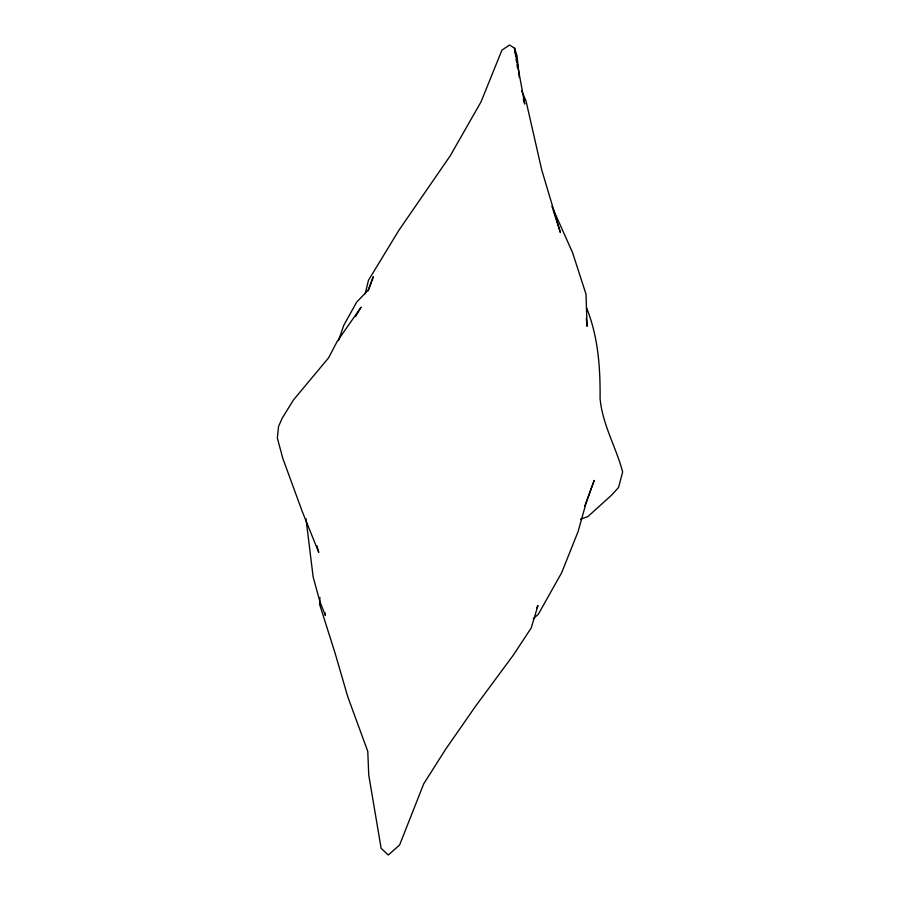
<?xml version="1.0" encoding="UTF-8"?>
<svg xmlns="http://www.w3.org/2000/svg" width="900" height="900" viewBox="0 0 900 900"><rect width="100%" height="100%" fill="white"/><g stroke="black" fill="none" stroke-linecap="round" stroke-linejoin="round"><path stroke-width="1.35" d="M319.916 597.533L319.59 604.294L334.912 652.567L347.805 696.881L367.774 751.387L368.741 774.967L381.139 848.34L388.305 855L399.577 845.055L423.731 783.81L445.646 749.25L475.493 706.309L513.428 654.975L531.202 627.964L537.975 605.554L536.726 607.871M365.197 293.794L368.46 280.294L399.026 230.085L450.27 155.745L481.061 101.779L501.907 50.175L509.546 45L514.519 48.229L516.983 55.609L519.334 77.456M338.468 340.673L343.856 325.125L356.636 302.186L368.111 290.171L373.343 276.705L368.291 290.824M584.764 505.991L594.18 480.409L585.742 504.259L578.126 531.484L561.679 572.659L538.346 614.216L533.295 618.694M355.433 316.654L361.091 307.192L337.252 341.28L328.657 357.75L293.468 399.938L282.229 418.129L278.561 426.397L277.346 438.098L282.836 458.449L302.209 511.425L318.757 552.42L316.946 545.839M580.489 519.233L587.869 516.6L611.606 495.113L618.525 487.485L622.654 471.994C616.095 447.064 602.303 424.327 600.075 398.351C600.379 367.718 598.151 336.476 586.53 307.8M551.903 206.404L572.535 252.551L586.012 294.176L587.07 326.351L586.316 318.42M521.606 90.877L525.983 100.823L541.688 169.751L560.419 232.571L553.185 210.33M523.327 98.831L524.745 104.062L514.519 48.229L515.756 56.542M516.173 59.31L516.589 62.078M517.005 64.845L517.41 67.612M306 518.771L313.132 576.9L319.86 601.47L325.361 615.499L325.058 612.765"/></g></svg>
